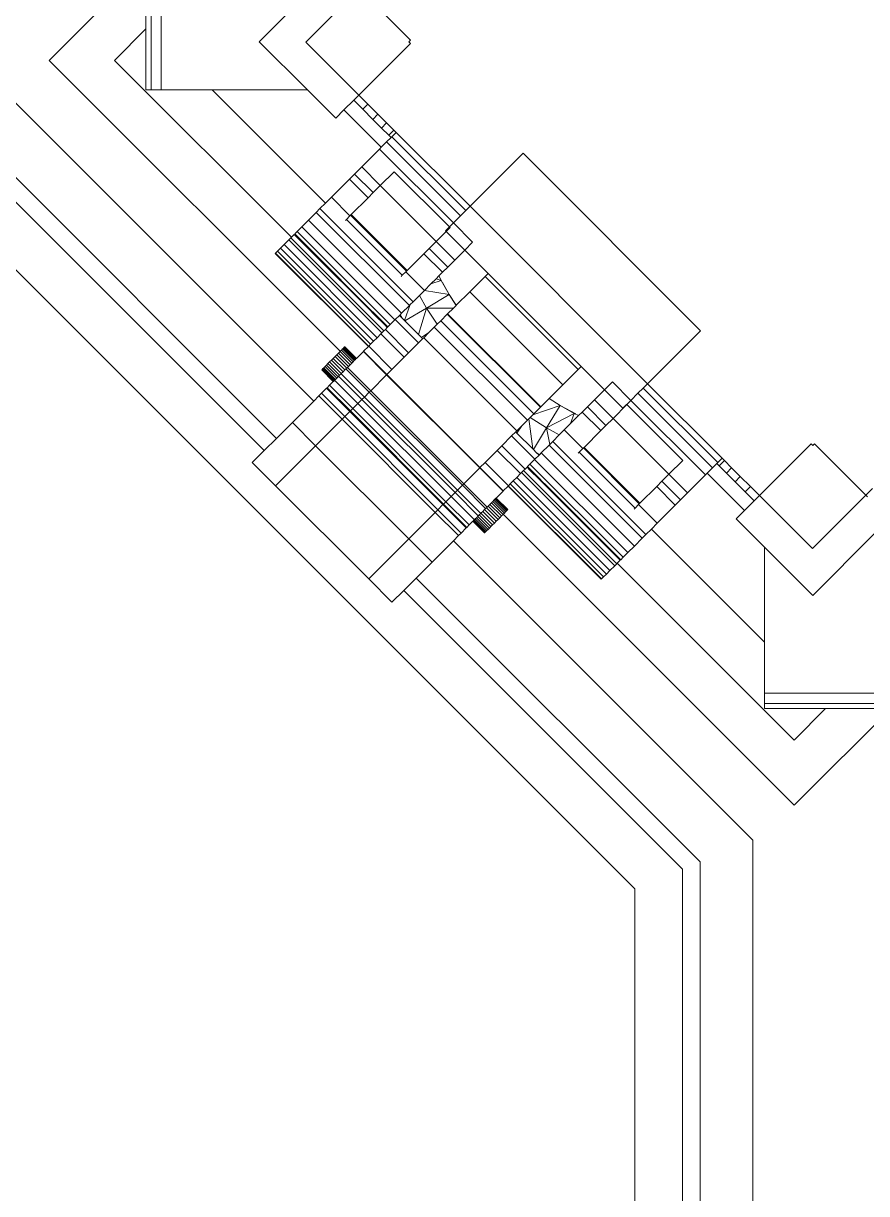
# Model space of a CAD drawing. Header units: millimetres. Extents: x -280308 to 6402717, y -14 to 2073074.
# Drawn here: x 3080 to 4361, y 643719 to 645497 of the extents above; entities that cross this region are included whole.
import ezdxf

# ---------------------------------------------------------------- set-up
doc = ezdxf.new("R2010")
doc.units = ezdxf.units.MM
doc.layers.get('0').update_dxf_attribs({"lineweight": 0})
doc.layers.add('A-FILL-1', color=7, linetype='Continuous', lineweight=0, true_color=0x454545)
doc.layers.add('SectionCutEdges', color=7, linetype='Continuous', lineweight=35, true_color=0xa5aeb1)

# ---------------------------------------------------------------- blocks, each defined once
blk = doc.blocks.new('A$C18a5d4e7')
at = {"color": 0, "linetype": 'ByBlock', "lineweight": -2}
for p, q in [((-1.3741, 6.9317), (-2.7883, 5.5175)), ((-1.6569, 4.3861), (-0.2427, 5.8003)), ((-2.6416, 5.5652), (-2.6416, 5.6391)), ((-2.6338, 5.4725), (-2.6338, 5.6391)), ((-2.6183, 5.4725), (-2.6183, 5.6391)), ((-2.6893, 5.5175), (-2.6416, 5.5652)), ((-2.6416, 5.4725), (-2.6416, 5.5652)), ((-2.7883, 5.5175), (-2.3463, 5.0756)), ((-2.4206, 5.2488), (-2.6893, 5.5175)), ((-2.8669, 5.48), (-2.3867, 4.9998)), ((-2.6416, 5.4725), (-2.6338, 5.4725)), ((-2.6338, 5.4725), (-2.6183, 5.4725)), ((-2.6183, 5.4725), (-2.5408, 5.4725)), ((-2.5408, 5.4725), (-2.3689, 5.3005)), ((-2.5408, 5.4725), (-2.3963, 5.4725)), ((-2.5408, 5.4725), (-2.3689, 5.3005)), ((-2.3407, 5.4421), (-2.284, 5.3854)), ((-2.326, 5.4568), (-2.3123, 5.4431)), ((-2.3123, 5.4431), (-2.3045, 5.451)), ((-2.3123, 5.4431), (-2.297, 5.4278)), ((-2.297, 5.4278), (-2.2891, 5.4356)), ((-2.297, 5.4278), (-2.2838, 5.4146)), ((-2.2838, 5.4146), (-2.2759, 5.4225)), ((-2.2838, 5.4146), (-2.2728, 5.4036)), ((-2.2728, 5.4036), (-2.265, 5.4115)), ((-2.2728, 5.4036), (-2.2693, 5.4001)), ((-2.2614, 5.408), (-2.268, 5.4014)), ((-2.9, 5.4), (-2.4433, 4.9433)), ((-2.2759, 5.3935), (-2.284, 5.3854)), ((-2.2693, 5.4001), (-2.2759, 5.3935)), ((-2.2759, 5.3935), (-2.1637, 5.2813)), ((-2.268, 5.4014), (-2.2693, 5.4001)), ((-2.268, 5.4014), (-2.1558, 5.2892)), ((-2.911, 5.3735), (-2.462, 4.9246)), ((-2.284, 5.3854), (-2.2867, 5.3827)), ((-2.3138, 5.3555), (-2.3246, 5.3447)), ((-2.3325, 5.3369), (-2.3599, 5.3095)), ((-2.3246, 5.3447), (-2.3325, 5.3369)), ((-2.3325, 5.3369), (-2.3042, 5.3086)), ((-2.3246, 5.3447), (-2.2964, 5.3165)), ((-2.9411, 5.3009), (-1.8991, 4.2589)), ((-2.3689, 5.3005), (-2.3772, 5.2922)), ((-2.3599, 5.3095), (-2.3689, 5.3005)), ((-2.3599, 5.3095), (-2.3316, 5.2813)), ((-2.3828, 5.2866), (-2.3947, 5.2747)), ((-2.3828, 5.2866), (-2.3772, 5.2922)), ((-2.3828, 5.2866), (-2.2413, 5.1452)), ((-2.3772, 5.2922), (-2.2357, 5.1508)), ((-2.3316, 5.2813), (-2.337, 5.2758)), ((-2.3306, 5.2822), (-2.3316, 5.2813)), ((-2.3297, 5.2831), (-2.3306, 5.2822)), ((-2.3306, 5.2822), (-2.2457, 5.1974)), ((-2.4047, 5.2647), (-2.4118, 5.2576)), ((-2.3947, 5.2747), (-2.4047, 5.2647)), ((-2.4047, 5.2647), (-2.2633, 5.1233)), ((-2.3947, 5.2747), (-2.2533, 5.1333)), ((-2.337, 5.2758), (-2.3386, 5.2743)), ((-2.337, 5.2758), (-2.2522, 5.191)), ((-2.4245, 5.2449), (-2.4318, 5.2376)), ((-2.4215, 5.2479), (-2.4245, 5.2449)), ((-2.4245, 5.2449), (-2.2831, 5.1035)), ((-2.4118, 5.2576), (-2.4155, 5.2539)), ((-2.4155, 5.2539), (-2.3872, 5.2256)), ((-2.4118, 5.2576), (-2.2704, 5.1162)), ((-2.4416, 5.2278), (-2.4447, 5.2247)), ((-2.4372, 5.2322), (-2.4416, 5.2278)), ((-2.4416, 5.2278), (-2.3002, 5.0863)), ((-2.4318, 5.2376), (-2.4372, 5.2322)), ((-2.4372, 5.2322), (-2.2958, 5.0908)), ((-2.4318, 5.2376), (-2.2904, 5.0962)), ((-2.2115, 5.2316), (-2.1832, 5.2033)), ((-2.4447, 5.2247), (-2.4451, 5.2243)), ((-2.4451, 5.2243), (-2.3036, 5.0829)), ((-2.4447, 5.2247), (-2.3033, 5.0832)), ((-2.3872, 5.2256), (-2.388, 5.2248)), ((-2.3872, 5.2256), (-2.3024, 5.1407)), ((-2.2194, 5.2237), (-2.1911, 5.1955)), ((-2.1832, 5.2033), (-2.1724, 5.2141)), ((-2.2537, 5.1894), (-2.2522, 5.191)), ((-2.2522, 5.191), (-2.2467, 5.1964)), ((-2.2467, 5.1964), (-2.2457, 5.1974)), ((-2.2467, 5.1964), (-2.2184, 5.1681)), ((-2.2457, 5.1974), (-2.2449, 5.1983)), ((-2.1965, 5.19), (-2.1911, 5.1955)), ((-2.1911, 5.1955), (-2.1832, 5.2033)), ((-2.122, 5.1939), (-2.1265, 5.1894)), ((-2.2184, 5.1681), (-2.2087, 5.1778)), ((-2.2087, 5.1778), (-2.2009, 5.1857)), ((-2.1931, 5.1831), (-2.2087, 5.1778)), ((-2.2009, 5.1857), (-2.1965, 5.19)), ((-2.1931, 5.1831), (-2.2009, 5.1857)), ((-2.1965, 5.19), (-2.1942, 5.1854)), ((-2.1942, 5.1854), (-2.1931, 5.1831)), ((-2.1931, 5.1831), (-2.181, 5.1619)), ((-2.1912, 5.1801), (-2.181, 5.1619)), ((-2.1497, 5.1661), (-2.1265, 5.1894)), ((-2.1265, 5.1894), (-1.9851, 5.0479)), ((-2.2357, 5.1508), (-2.2261, 5.1605)), ((-2.2261, 5.1605), (-2.2185, 5.168)), ((-2.2153, 5.1413), (-2.2261, 5.1605)), ((-2.2185, 5.168), (-2.2184, 5.1681)), ((-2.181, 5.1619), (-2.2185, 5.168)), ((-2.181, 5.1619), (-2.2153, 5.1413)), ((-2.181, 5.1619), (-2.1703, 5.1455)), ((-2.181, 5.1619), (-2.1705, 5.1453)), ((-2.1497, 5.1661), (-2.1703, 5.1455)), ((-2.1497, 5.1661), (-2.0083, 5.0247)), ((-2.3031, 5.14), (-2.3024, 5.1407)), ((-2.3024, 5.1407), (-2.2929, 5.1312)), ((-2.2533, 5.1333), (-2.2413, 5.1452)), ((-2.2402, 5.1464), (-2.249, 5.1223)), ((-2.2153, 5.1413), (-2.2483, 5.1216)), ((-2.2402, 5.1464), (-2.2413, 5.1452)), ((-2.2402, 5.1464), (-2.2357, 5.1508)), ((-2.2153, 5.1413), (-2.2276, 5.1009)), ((-2.1994, 5.1165), (-2.2153, 5.1413)), ((-2.1745, 5.1413), (-2.2153, 5.1413)), ((-2.1745, 5.1413), (-2.1833, 5.1325)), ((-2.1705, 5.1453), (-2.1745, 5.1413)), ((-2.1703, 5.1455), (-2.1705, 5.1453)), ((-2.2929, 5.1312), (-2.2937, 5.1305)), ((-2.2929, 5.1312), (-2.2784, 5.1168)), ((-2.2704, 5.1162), (-2.2633, 5.1233)), ((-2.2633, 5.1233), (-2.2629, 5.1237)), ((-2.2629, 5.1237), (-2.2566, 5.1299)), ((-2.2629, 5.1237), (-2.2275, 5.0883)), ((-2.2566, 5.1299), (-2.2554, 5.1311)), ((-2.2566, 5.1299), (-2.2524, 5.1257)), ((-2.2533, 5.1333), (-2.2554, 5.1311)), ((-2.2554, 5.1311), (-2.2524, 5.1257)), ((-2.2524, 5.1257), (-2.249, 5.1223)), ((-2.249, 5.1223), (-2.2483, 5.1216)), ((-2.2483, 5.1216), (-2.2276, 5.1009)), ((-2.1938, 5.122), (-2.1994, 5.1165)), ((-2.1839, 5.132), (-2.1938, 5.122)), ((-2.1938, 5.122), (-2.0524, 4.9806)), ((-2.1833, 5.1325), (-2.1839, 5.132)), ((-2.1839, 5.132), (-2.0425, 4.9905)), ((-2.1833, 5.1325), (-2.0419, 4.9911)), ((-2.2904, 5.0962), (-2.2847, 5.1019)), ((-2.2847, 5.1019), (-2.2831, 5.1035)), ((-2.2847, 5.1019), (-2.2493, 5.0665)), ((-2.2831, 5.1035), (-2.2801, 5.1065)), ((-2.2784, 5.1168), (-2.2788, 5.1157)), ((-2.2784, 5.1168), (-2.2741, 5.1125)), ((-2.2779, 5.1087), (-2.2425, 5.0733)), ((-2.2741, 5.1125), (-2.2749, 5.1117)), ((-2.2741, 5.1125), (-2.2704, 5.1162)), ((-2.2119, 5.104), (-2.223, 5.0963)), ((-2.2119, 5.104), (-2.2196, 5.0962)), ((-2.2037, 5.1122), (-2.2119, 5.104)), ((-2.1994, 5.1165), (-2.2037, 5.1122)), ((-2.2037, 5.1122), (-2.0622, 4.9708)), ((-2.3032, 5.0834), (-2.3002, 5.0863)), ((-2.3002, 5.0863), (-2.2958, 5.0908)), ((-2.2904, 5.0962), (-2.2958, 5.0908)), ((-2.2275, 5.0883), (-2.2425, 5.0733)), ((-2.2276, 5.1009), (-2.223, 5.0963)), ((-2.2213, 5.0946), (-2.2275, 5.0883)), ((-2.223, 5.0963), (-2.2213, 5.0946)), ((-2.2196, 5.0962), (-2.2213, 5.0946)), ((-2.2196, 5.0962), (-2.0782, 4.9548)), ((-2.3543, 5.0676), (-2.3571, 5.0648)), ((-2.3516, 5.0703), (-2.3543, 5.0676)), ((-2.3543, 5.0676), (-2.3366, 5.0499)), ((-2.3491, 5.0728), (-2.3516, 5.0703)), ((-2.3516, 5.0703), (-2.3339, 5.0526)), ((-2.3467, 5.0752), (-2.3491, 5.0728)), ((-2.3491, 5.0728), (-2.3314, 5.0552)), ((-2.3463, 5.0756), (-2.3467, 5.0752)), ((-2.3467, 5.0752), (-2.329, 5.0575)), ((-2.3446, 5.0773), (-2.3463, 5.0756)), ((-2.3428, 5.0791), (-2.3446, 5.0773)), ((-2.3446, 5.0773), (-2.3269, 5.0596)), ((-2.3414, 5.0805), (-2.3428, 5.0791)), ((-2.3428, 5.0791), (-2.3251, 5.0614)), ((-2.3403, 5.0816), (-2.3414, 5.0805)), ((-2.3414, 5.0805), (-2.3237, 5.0628)), ((-2.3397, 5.0822), (-2.3403, 5.0816)), ((-2.3403, 5.0816), (-2.3226, 5.0639)), ((-2.3395, 5.0824), (-2.3397, 5.0822)), ((-2.3397, 5.0822), (-2.322, 5.0645)), ((-2.3218, 5.0648), (-2.3395, 5.0824)), ((-2.3113, 5.0752), (-2.3218, 5.0648)), ((-2.3113, 5.0752), (-2.311, 5.0756)), ((-2.3113, 5.0752), (-2.2759, 5.0399)), ((-2.3036, 5.0829), (-2.311, 5.0756)), ((-2.311, 5.0756), (-2.2756, 5.0402)), ((-2.3036, 5.0829), (-2.3033, 5.0832)), ((-2.3033, 5.0832), (-2.3032, 5.0834)), ((-2.3032, 5.0834), (-2.2678, 5.048)), ((-2.2493, 5.0665), (-2.2678, 5.048)), ((-2.2425, 5.0733), (-2.2493, 5.0665)), ((-2.3738, 5.0481), (-2.3744, 5.0475)), ((-2.3727, 5.0492), (-2.3738, 5.0481)), ((-2.3738, 5.0481), (-2.3561, 5.0304)), ((-2.3713, 5.0506), (-2.3727, 5.0492)), ((-2.3727, 5.0492), (-2.3551, 5.0315)), ((-2.3695, 5.0524), (-2.3713, 5.0506)), ((-2.3713, 5.0506), (-2.3536, 5.0329)), ((-2.3674, 5.0545), (-2.3695, 5.0524)), ((-2.3695, 5.0524), (-2.3518, 5.0347)), ((-2.365, 5.0569), (-2.3674, 5.0545)), ((-2.3674, 5.0545), (-2.3497, 5.0368)), ((-2.3625, 5.0594), (-2.365, 5.0569)), ((-2.365, 5.0569), (-2.3474, 5.0392)), ((-2.3598, 5.0621), (-2.3625, 5.0594)), ((-2.3625, 5.0594), (-2.3448, 5.0417)), ((-2.3571, 5.0648), (-2.3598, 5.0621)), ((-2.3598, 5.0621), (-2.3421, 5.0444)), ((-2.3571, 5.0648), (-2.3394, 5.0472)), ((-2.3377, 5.0489), (-2.3394, 5.0472)), ((-2.3366, 5.0499), (-2.3377, 5.0489)), ((-2.3377, 5.0489), (-2.3023, 5.0135)), ((-2.3355, 5.0511), (-2.3366, 5.0499)), ((-2.3339, 5.0526), (-2.3355, 5.0511)), ((-2.3355, 5.0511), (-2.3001, 5.0157)), ((-2.3314, 5.0552), (-2.3339, 5.0526)), ((-2.329, 5.0575), (-2.3314, 5.0552)), ((-2.3269, 5.0596), (-2.329, 5.0575)), ((-2.3251, 5.0614), (-2.3269, 5.0596)), ((-2.3237, 5.0628), (-2.3251, 5.0614)), ((-2.3226, 5.0639), (-2.3237, 5.0628)), ((-2.322, 5.0645), (-2.3226, 5.0639)), ((-2.3218, 5.0648), (-2.322, 5.0645)), ((-1.9851, 5.0479), (-1.9805, 5.0524)), ((-2.3744, 5.0475), (-2.3746, 5.0473)), ((-2.357, 5.0296), (-2.3746, 5.0473)), ((-2.3744, 5.0475), (-2.3568, 5.0298)), ((-2.3561, 5.0304), (-2.3568, 5.0298)), ((-2.3551, 5.0315), (-2.3561, 5.0304)), ((-2.3549, 5.0317), (-2.3551, 5.0315)), ((-2.3536, 5.0329), (-2.3549, 5.0317)), ((-2.3549, 5.0317), (-2.3195, 4.9963)), ((-2.3518, 5.0347), (-2.3536, 5.0329)), ((-2.3497, 5.0368), (-2.3518, 5.0347)), ((-2.3488, 5.0377), (-2.3497, 5.0368)), ((-2.3474, 5.0392), (-2.3488, 5.0377)), ((-2.3488, 5.0377), (-2.3135, 5.0023)), ((-2.3451, 5.0414), (-2.3474, 5.0392)), ((-2.3448, 5.0417), (-2.3451, 5.0414)), ((-2.3451, 5.0414), (-2.3098, 5.0061)), ((-2.3421, 5.0444), (-2.3448, 5.0417)), ((-2.3394, 5.0472), (-2.3421, 5.0444)), ((-2.2759, 5.0399), (-2.3001, 5.0157)), ((-2.2756, 5.0402), (-2.2759, 5.0399)), ((-2.2759, 5.0399), (-2.1345, 4.8985)), ((-2.2678, 5.048), (-2.2756, 5.0402)), ((-2.2756, 5.0402), (-2.1342, 4.8988)), ((-2.0083, 5.0247), (-1.9851, 5.0479)), ((-2.3672, 5.0194), (-2.3749, 5.0117)), ((-2.3663, 5.0202), (-2.3672, 5.0194)), ((-2.3672, 5.0194), (-2.3318, 4.984)), ((-2.3626, 5.0239), (-2.3663, 5.0202)), ((-2.3663, 5.0202), (-2.331, 4.9849)), ((-2.357, 5.0296), (-2.3626, 5.0239)), ((-2.3626, 5.0239), (-2.3273, 4.9886)), ((-2.3568, 5.0298), (-2.357, 5.0296)), ((-2.3023, 5.0135), (-2.3098, 5.0061)), ((-2.3001, 5.0157), (-2.3023, 5.0135)), ((-2.1609, 4.8721), (-2.3023, 5.0135)), ((-2.3001, 5.0157), (-2.1587, 4.8743)), ((-2.0289, 5.004), (-2.0083, 5.0247)), ((-1.8863, 5.0197), (-1.7731, 4.9064)), ((-2.4191, 4.9674), (-2.3867, 4.9998)), ((-2.3867, 4.9998), (-2.3788, 5.0077)), ((-2.3749, 5.0117), (-2.3788, 5.0077)), ((-2.3788, 5.0077), (-2.3435, 4.9724)), ((-2.3749, 5.0117), (-2.3395, 4.9763)), ((-2.3195, 4.9963), (-2.3273, 4.9886)), ((-2.3135, 5.0023), (-2.3195, 4.9963)), ((-2.3195, 4.9963), (-2.1781, 4.8549)), ((-2.3098, 5.0061), (-2.3135, 5.0023)), ((-2.3135, 5.0023), (-2.1721, 4.8609)), ((-2.3098, 5.0061), (-2.1683, 4.8647)), ((-2.0419, 4.9911), (-2.0291, 5.0039)), ((-2.0291, 5.0039), (-2.0289, 5.004)), ((-2.0178, 4.9967), (-2.0291, 5.0039)), ((-2.0178, 4.9967), (-2.0126, 4.9934)), ((-1.9603, 5.002), (-1.9711, 4.9912)), ((-1.8942, 5.0118), (-1.7809, 4.8985)), ((-2.3318, 4.984), (-2.3395, 4.9763)), ((-2.331, 4.9849), (-2.3318, 4.984)), ((-2.3318, 4.984), (-2.1904, 4.8426)), ((-2.3273, 4.9886), (-2.331, 4.9849)), ((-2.331, 4.9849), (-2.1896, 4.8434)), ((-2.3273, 4.9886), (-2.1858, 4.8471)), ((-2.058, 4.975), (-2.0538, 4.9792)), ((-2.0538, 4.9792), (-2.0126, 4.9934)), ((-2.0538, 4.9792), (-2.0524, 4.9806)), ((-2.0524, 4.9806), (-2.0425, 4.9905)), ((-2.0425, 4.9905), (-2.0419, 4.9911)), ((-2.0126, 4.9934), (-2.0331, 4.9591)), ((-1.9913, 4.9813), (-2.0331, 4.9591)), ((-2.0126, 4.9934), (-1.9886, 4.9804)), ((-2.0126, 4.9934), (-1.9913, 4.9813)), ((-1.9913, 4.9813), (-1.9966, 4.9657)), ((-1.9844, 4.9779), (-1.9966, 4.9657)), ((-1.9913, 4.9813), (-1.9844, 4.9779)), ((-1.979, 4.9833), (-1.9844, 4.9779)), ((-1.9844, 4.9779), (-1.9844, 4.9779)), ((-1.9711, 4.9912), (-1.979, 4.9833)), ((-1.979, 4.9833), (-1.9507, 4.955)), ((-1.9711, 4.9912), (-1.9428, 4.9629)), ((-2.4433, 4.9433), (-2.4191, 4.9674)), ((-2.4191, 4.9674), (-2.3838, 4.9321)), ((-2.3435, 4.9724), (-2.3838, 4.9321)), ((-2.3395, 4.9763), (-2.3435, 4.9724)), ((-2.3435, 4.9724), (-2.2021, 4.8309)), ((-2.3395, 4.9763), (-2.1981, 4.8349)), ((-2.0782, 4.9548), (-2.0705, 4.9625)), ((-2.0705, 4.9625), (-2.0781, 4.9514)), ((-2.0705, 4.9625), (-2.0622, 4.9708)), ((-2.0622, 4.9708), (-2.0602, 4.9728)), ((-2.0602, 4.9728), (-2.058, 4.975)), ((-2.0602, 4.9728), (-2.054, 4.9273)), ((-2.058, 4.975), (-2.0331, 4.9591)), ((-1.9966, 4.9657), (-2.0063, 4.956)), ((-2.462, 4.9246), (-2.4433, 4.9433)), ((-2.1011, 4.9319), (-2.0861, 4.9469)), ((-2.0861, 4.9469), (-2.0799, 4.9531)), ((-2.0861, 4.9469), (-2.0507, 4.9116)), ((-2.0799, 4.9531), (-2.0782, 4.9548)), ((-2.0799, 4.9531), (-2.0781, 4.9514)), ((-2.0781, 4.9514), (-2.054, 4.9273)), ((-2.0331, 4.9591), (-2.0529, 4.9262)), ((-2.0139, 4.9484), (-2.0331, 4.9591)), ((-2.0331, 4.9591), (-2.0281, 4.9342)), ((-2.0139, 4.9484), (-2.0236, 4.9387)), ((-2.0063, 4.956), (-2.0139, 4.9484)), ((-2.0063, 4.956), (-1.978, 4.9277)), ((-2.462, 4.9246), (-2.48, 4.9065)), ((-2.3838, 4.9321), (-2.4447, 4.8712)), ((-2.3838, 4.9321), (-2.2423, 4.7907)), ((-2.1264, 4.9066), (-2.1079, 4.9251)), ((-2.1079, 4.9251), (-2.1011, 4.9319)), ((-2.1079, 4.9251), (-2.0725, 4.8898)), ((-2.1011, 4.9319), (-2.0657, 4.8966)), ((-2.054, 4.9273), (-2.0529, 4.9262)), ((-2.0529, 4.9262), (-2.0487, 4.922)), ((-2.0292, 4.9331), (-2.0412, 4.9211)), ((-2.0281, 4.9342), (-2.0292, 4.9331)), ((-2.0292, 4.9331), (-1.8878, 4.7917)), ((-2.0236, 4.9387), (-2.0281, 4.9342)), ((-2.0236, 4.9387), (-1.8822, 4.7973)), ((-1.978, 4.9277), (-1.9835, 4.9223)), ((-1.977, 4.9287), (-1.978, 4.9277)), ((-1.9762, 4.9296), (-1.977, 4.9287)), ((-1.977, 4.9287), (-1.8922, 4.8438)), ((-2.48, 4.9065), (-2.4447, 4.8712)), ((-2.1342, 4.8988), (-2.1264, 4.9066)), ((-2.1264, 4.9066), (-2.091, 4.8713)), ((-2.0512, 4.9111), (-2.0583, 4.904)), ((-2.0507, 4.9116), (-2.0512, 4.9111)), ((-2.0512, 4.9111), (-1.9097, 4.7697)), ((-2.0445, 4.9178), (-2.0507, 4.9116)), ((-2.0487, 4.922), (-2.0433, 4.919)), ((-2.0487, 4.922), (-2.0445, 4.9178)), ((-2.0433, 4.919), (-2.0445, 4.9178)), ((-2.0412, 4.9211), (-2.0433, 4.919)), ((-2.0412, 4.9211), (-1.8997, 4.7797)), ((-1.9835, 4.9223), (-1.985, 4.9207)), ((-1.9835, 4.9223), (-1.8986, 4.8374)), ((-1.7743, 4.9051), (-1.7731, 4.9064)), ((-1.7731, 4.9064), (-1.7665, 4.913)), ((-1.7629, 4.9095), (-1.7708, 4.9016)), ((-2.1587, 4.8743), (-2.1345, 4.8985)), ((-2.1345, 4.8985), (-2.1342, 4.8988)), ((-2.1345, 4.8985), (-2.0992, 4.8631)), ((-2.1342, 4.8988), (-2.0989, 4.8634)), ((-2.0725, 4.8898), (-2.0782, 4.884)), ((-2.071, 4.8913), (-2.0725, 4.8898)), ((-2.068, 4.8943), (-2.071, 4.8913)), ((-2.071, 4.8913), (-1.9295, 4.7499)), ((-2.0627, 4.8996), (-2.062, 4.9003)), ((-2.0583, 4.904), (-2.062, 4.9003)), ((-2.062, 4.9003), (-2.0576, 4.896)), ((-2.0576, 4.896), (-2.0588, 4.8956)), ((-2.0583, 4.904), (-1.9168, 4.7626)), ((-2.0576, 4.896), (-2.0432, 4.8816)), ((-1.7917, 4.8877), (-1.789, 4.8904)), ((-1.789, 4.8904), (-1.7809, 4.8985)), ((-1.789, 4.8904), (-1.7323, 4.8337)), ((-1.7809, 4.8985), (-1.7743, 4.9051)), ((-1.7743, 4.9051), (-1.7708, 4.9016)), ((-1.7708, 4.9016), (-1.7598, 4.8906)), ((-1.752, 4.8985), (-1.7598, 4.8906)), ((-1.7598, 4.8906), (-1.7467, 4.8774)), ((-2.4447, 4.8712), (-2.3032, 4.7297)), ((-2.1683, 4.8647), (-2.1609, 4.8721)), ((-2.1609, 4.8721), (-2.1587, 4.8743)), ((-2.1609, 4.8721), (-2.1256, 4.8367)), ((-2.1587, 4.8743), (-2.1233, 4.8389)), ((-2.0989, 4.8634), (-2.0915, 4.8708)), ((-2.0912, 4.8711), (-2.0915, 4.8708)), ((-2.0915, 4.8708), (-1.9501, 4.7293)), ((-2.091, 4.8713), (-2.0912, 4.8711)), ((-2.0912, 4.8711), (-1.9497, 4.7297)), ((-2.0881, 4.8742), (-2.091, 4.8713)), ((-2.0836, 4.8786), (-2.0881, 4.8742)), ((-2.0881, 4.8742), (-1.9466, 4.7328)), ((-2.0782, 4.884), (-2.0836, 4.8786)), ((-2.0836, 4.8786), (-1.9422, 4.7372)), ((-2.0782, 4.884), (-1.9368, 4.7426)), ((-2.0432, 4.8816), (-2.0439, 4.8807)), ((-2.0432, 4.8816), (-2.0396, 4.878)), ((-2.0408, 4.8776), (-2.0396, 4.878)), ((-2.0396, 4.878), (-2.0337, 4.872)), ((-2.0337, 4.872), (-2.0344, 4.8713)), ((-2.0337, 4.872), (-1.9488, 4.7872)), ((-1.858, 4.8781), (-1.8297, 4.8498)), ((-1.7388, 4.8853), (-1.7467, 4.8774)), ((-1.7467, 4.8774), (-1.7313, 4.8621)), ((-2.1858, 4.8471), (-2.1781, 4.8549)), ((-2.1781, 4.8549), (-2.1721, 4.8609)), ((-2.1781, 4.8549), (-2.1427, 4.8196)), ((-2.1721, 4.8609), (-2.1683, 4.8647)), ((-2.1721, 4.8609), (-2.1367, 4.8256)), ((-2.1683, 4.8647), (-2.133, 4.8293)), ((-2.1099, 4.8524), (-2.1097, 4.8526)), ((-2.1097, 4.8526), (-2.0992, 4.8631)), ((-2.092, 4.835), (-2.1097, 4.8526)), ((-2.0989, 4.8634), (-2.0992, 4.8631)), ((-1.8658, 4.8702), (-1.8375, 4.8419)), ((-1.8297, 4.8498), (-1.8189, 4.8606)), ((-1.7234, 4.87), (-1.7313, 4.8621)), ((-1.7313, 4.8621), (-1.7176, 4.8484)), ((-2.2021, 4.8309), (-2.1981, 4.8349)), ((-2.1981, 4.8349), (-2.1904, 4.8426)), ((-2.1981, 4.8349), (-2.1628, 4.7995)), ((-2.1904, 4.8426), (-2.1896, 4.8434)), ((-2.1904, 4.8426), (-2.155, 4.8072)), ((-2.1896, 4.8434), (-2.1858, 4.8471)), ((-2.1896, 4.8434), (-2.1542, 4.8081)), ((-2.1858, 4.8471), (-2.1505, 4.8118)), ((-2.13, 4.8323), (-2.1272, 4.835)), ((-2.1272, 4.835), (-2.1256, 4.8367)), ((-2.1272, 4.835), (-2.1096, 4.8174)), ((-2.1256, 4.8367), (-2.1245, 4.8378)), ((-2.1245, 4.8378), (-2.1233, 4.8389)), ((-2.1245, 4.8378), (-2.1068, 4.8201)), ((-2.1233, 4.8389), (-2.1218, 4.8405)), ((-2.1218, 4.8405), (-2.1193, 4.843)), ((-2.1218, 4.8405), (-2.1041, 4.8228)), ((-2.1193, 4.843), (-2.1169, 4.8454)), ((-2.1193, 4.843), (-2.1016, 4.8254)), ((-2.1169, 4.8454), (-2.1148, 4.8475)), ((-2.1169, 4.8454), (-2.0992, 4.8277)), ((-2.1148, 4.8475), (-2.113, 4.8493)), ((-2.1148, 4.8475), (-2.0971, 4.8298)), ((-2.113, 4.8493), (-2.1116, 4.8507)), ((-2.113, 4.8493), (-2.0953, 4.8316)), ((-2.1116, 4.8507), (-2.1105, 4.8518)), ((-2.1116, 4.8507), (-2.0939, 4.833)), ((-2.1105, 4.8518), (-2.1099, 4.8524)), ((-2.1105, 4.8518), (-2.0928, 4.8341)), ((-2.1099, 4.8524), (-2.0922, 4.8347)), ((-2.0922, 4.8347), (-2.092, 4.835)), ((-1.9002, 4.8358), (-1.8986, 4.8374)), ((-1.8986, 4.8374), (-1.8932, 4.8428)), ((-1.8932, 4.8428), (-1.8922, 4.8438)), ((-1.8932, 4.8428), (-1.8649, 4.8146)), ((-1.8922, 4.8438), (-1.8913, 4.8447)), ((-1.8649, 4.8146), (-1.8375, 4.8419)), ((-1.8375, 4.8419), (-1.8297, 4.8498)), ((-2.2423, 4.7907), (-2.2021, 4.8309)), ((-2.2021, 4.8309), (-2.1667, 4.7956)), ((-2.1448, 4.8174), (-2.1505, 4.8118)), ((-2.1448, 4.8174), (-2.1446, 4.8177)), ((-2.1272, 4.7998), (-2.1448, 4.8174)), ((-2.1446, 4.8177), (-2.144, 4.8183)), ((-2.1446, 4.8177), (-2.1269, 4.8)), ((-2.144, 4.8183), (-2.1429, 4.8194)), ((-2.144, 4.8183), (-2.1263, 4.8006)), ((-2.1429, 4.8194), (-2.1427, 4.8196)), ((-2.1429, 4.8194), (-2.1252, 4.8017)), ((-2.1427, 4.8196), (-2.1415, 4.8208)), ((-2.1415, 4.8208), (-2.1397, 4.8226)), ((-2.1415, 4.8208), (-2.1238, 4.8031)), ((-2.1397, 4.8226), (-2.1376, 4.8247)), ((-2.1397, 4.8226), (-2.122, 4.8049)), ((-2.1376, 4.8247), (-2.1367, 4.8256)), ((-2.1376, 4.8247), (-2.1199, 4.807)), ((-2.1367, 4.8256), (-2.1352, 4.8271)), ((-2.1352, 4.8271), (-2.133, 4.8293)), ((-2.1352, 4.8271), (-2.1176, 4.8094)), ((-2.133, 4.8293), (-2.1327, 4.8296)), ((-2.1327, 4.8296), (-2.13, 4.8323)), ((-2.1327, 4.8296), (-2.115, 4.8119)), ((-2.13, 4.8323), (-2.1123, 4.8146)), ((-2.1123, 4.8146), (-2.1096, 4.8174)), ((-2.1096, 4.8174), (-2.1068, 4.8201)), ((-2.1068, 4.8201), (-2.1041, 4.8228)), ((-2.1041, 4.8228), (-2.1016, 4.8254)), ((-2.1016, 4.8254), (-2.0992, 4.8277)), ((-2.0992, 4.8277), (-2.0989, 4.8281)), ((-2.0989, 4.8281), (-2.0971, 4.8298)), ((-2.0989, 4.8281), (-1.6569, 4.3861)), ((-2.0971, 4.8298), (-2.0953, 4.8316)), ((-2.0953, 4.8316), (-2.0939, 4.833)), ((-2.0939, 4.833), (-2.0928, 4.8341)), ((-2.0928, 4.8341), (-2.0922, 4.8347)), ((-2.1667, 4.7956), (-2.1628, 4.7995)), ((-2.1628, 4.7995), (-2.155, 4.8072)), ((-2.155, 4.8072), (-2.1542, 4.8081)), ((-2.1542, 4.8081), (-2.1505, 4.8118)), ((-2.1272, 4.7998), (-2.1269, 4.8)), ((-2.1269, 4.8), (-2.1263, 4.8006)), ((-2.1263, 4.8006), (-2.1252, 4.8017)), ((-2.1252, 4.8017), (-2.1238, 4.8031)), ((-2.1238, 4.8031), (-2.122, 4.8049)), ((-2.122, 4.8049), (-2.1199, 4.807)), ((-2.1199, 4.807), (-2.1176, 4.8094)), ((-2.1176, 4.8094), (-2.115, 4.8119)), ((-2.115, 4.8119), (-2.1123, 4.8146)), ((-1.8822, 4.7973), (-1.8739, 4.8055)), ((-1.8739, 4.8055), (-1.8649, 4.8146)), ((-1.8739, 4.8055), (-1.702, 4.6336)), ((-1.8739, 4.8055), (-1.702, 4.6336)), ((-2.3032, 4.7297), (-2.2423, 4.7907)), ((-2.2423, 4.7907), (-2.207, 4.7553)), ((-2.207, 4.7553), (-2.1746, 4.7877)), ((-2.1746, 4.7877), (-2.1667, 4.7956)), ((-2.1746, 4.7877), (-1.72, 4.3331)), ((-1.9496, 4.7864), (-1.9488, 4.7872)), ((-1.9488, 4.7872), (-1.9205, 4.7589)), ((-1.8997, 4.7797), (-1.8878, 4.7917)), ((-1.8878, 4.7917), (-1.8822, 4.7973)), ((-1.9168, 4.7626), (-1.9097, 4.7697)), ((-1.9097, 4.7697), (-1.8997, 4.7797)), ((-1.702, 4.7781), (-1.702, 4.6336)), ((-2.2311, 4.7311), (-2.207, 4.7553)), ((-1.9368, 4.7426), (-1.9295, 4.7499)), ((-1.9295, 4.7499), (-1.9265, 4.7529)), ((-1.6569, 4.4851), (-1.9256, 4.7538)), ((-1.9205, 4.7589), (-1.9168, 4.7626)), ((-2.3032, 4.7297), (-2.2679, 4.6944)), ((-2.2499, 4.7124), (-2.2311, 4.7311)), ((-2.2311, 4.7311), (-1.8, 4.3)), ((-1.9501, 4.7293), (-1.9497, 4.7297)), ((-1.9497, 4.7297), (-1.9466, 4.7328)), ((-1.9466, 4.7328), (-1.9422, 4.7372)), ((-1.9368, 4.7426), (-1.9422, 4.7372)), ((-2.2499, 4.7124), (-2.2679, 4.6944)), ((-2.2499, 4.7124), (-1.8265, 4.289)), ((-1.702, 4.6336), (-1.702, 4.5561)), ((-1.702, 4.5561), (-1.702, 4.5406)), ((-1.5353, 4.5561), (-1.702, 4.5561)), ((-1.702, 4.5406), (-1.702, 4.5328)), ((-1.5353, 4.5406), (-1.702, 4.5406)), ((-1.6092, 4.5328), (-1.702, 4.5328)), ((-1.6092, 4.5328), (-1.6569, 4.4851)), ((-1.5353, 4.5328), (-1.6092, 4.5328)), ((-1.72, 4.3331), (-1.72, 1.5023)), ((-1.8265, 4.289), (-1.8265, 0)), ((-1.8, 0), (-1.8, 4.3)), ((-1.8991, 4.2589), (-1.8991, 0))]:
    blk.add_line(p, q, dxfattribs=at)
at = {"layer": 'SectionCutEdges', "color": 0, "linetype": 'ByBlock', "lineweight": -2}
for p, q in [((-2.3762, 5.6391), (-2.4696, 5.5457)), ((-2.3176, 5.6263), (-2.3987, 5.5452)), ((-2.2396, 5.5483), (-2.3176, 5.6263)), ((-2.2396, 5.5483), (-2.2422, 5.5457)), ((-2.4696, 5.5457), (-2.3963, 5.4725)), ((-2.3987, 5.5452), (-2.3181, 5.4647)), ((-2.3181, 5.4647), (-2.2396, 5.5432)), ((-2.2422, 5.5457), (-2.2396, 5.5432)), ((-2.3963, 5.4725), (-2.3533, 5.4295)), ((-2.326, 5.4568), (-2.3181, 5.4647)), ((-2.3181, 5.4647), (-2.3045, 5.451)), ((-2.3533, 5.4295), (-2.3407, 5.4421)), ((-2.3407, 5.4421), (-2.326, 5.4568)), ((-2.3045, 5.451), (-2.2891, 5.4356)), ((-2.2891, 5.4356), (-2.2759, 5.4225)), ((-2.2759, 5.4225), (-2.265, 5.4115)), ((-2.265, 5.4115), (-2.2614, 5.408)), ((-2.2614, 5.408), (-2.1492, 5.2958)), ((-2.2867, 5.3827), (-2.3138, 5.3555)), ((-2.1745, 5.2705), (-2.2867, 5.3827)), ((-2.0687, 5.3763), (-2.1492, 5.2958)), ((-1.7992, 5.1068), (-2.0687, 5.3763)), ((-2.3138, 5.3555), (-2.2856, 5.3273)), ((-2.2645, 5.3483), (-2.2856, 5.3273)), ((-2.1806, 5.2644), (-2.2645, 5.3483)), ((-2.2964, 5.3165), (-2.3042, 5.3086)), ((-2.2856, 5.3273), (-2.2964, 5.3165)), ((-2.2856, 5.3273), (-2.2007, 5.2424)), ((-2.3042, 5.3086), (-2.3297, 5.2831)), ((-2.3297, 5.2831), (-2.2449, 5.1983)), ((-2.1637, 5.2813), (-2.1745, 5.2705)), ((-2.1558, 5.2892), (-2.1637, 5.2813)), ((-2.1492, 5.2958), (-2.1558, 5.2892)), ((-2.1492, 5.2958), (-1.8797, 5.0263)), ((-2.1806, 5.2644), (-2.1866, 5.2585)), ((-2.1856, 5.2575), (-2.1797, 5.2634)), ((-2.1745, 5.2705), (-2.1806, 5.2644)), ((-2.1797, 5.2634), (-2.1806, 5.2644)), ((-2.1453, 5.2413), (-2.1745, 5.2705)), ((-2.4206, 5.2488), (-2.4215, 5.2479)), ((-2.4215, 5.2479), (-2.2801, 5.1065)), ((-2.4163, 5.2531), (-2.4206, 5.2488)), ((-2.388, 5.2248), (-2.4163, 5.2531)), ((-2.2007, 5.2424), (-2.1856, 5.2575)), ((-2.1866, 5.2585), (-2.1856, 5.2575)), ((-2.1856, 5.2575), (-2.1573, 5.2292)), ((-2.2194, 5.2237), (-2.2115, 5.2316)), ((-2.2115, 5.2316), (-2.2007, 5.2424)), ((-2.2007, 5.2424), (-2.1724, 5.2141)), ((-2.1724, 5.2141), (-2.1573, 5.2292)), ((-2.1573, 5.2292), (-2.1453, 5.2413)), ((-2.1573, 5.2292), (-2.122, 5.1939)), ((-2.3031, 5.14), (-2.388, 5.2248)), ((-2.2449, 5.1983), (-2.2194, 5.2237)), ((-2.122, 5.1939), (-1.9805, 5.0524)), ((-2.2937, 5.1305), (-2.3031, 5.14)), ((-2.2788, 5.1157), (-2.2937, 5.1305)), ((-2.2801, 5.1065), (-2.2779, 5.1087)), ((-2.2749, 5.1117), (-2.2788, 5.1157)), ((-2.2779, 5.1087), (-2.2749, 5.1117)), ((-1.8797, 5.0263), (-1.7992, 5.1068)), ((-1.9805, 5.0524), (-1.9452, 5.0171)), ((-1.9452, 5.0171), (-1.9603, 5.002)), ((-1.9331, 5.0291), (-1.9452, 5.0171)), ((-1.9452, 5.0171), (-1.9171, 4.989)), ((-1.905, 5.001), (-1.9331, 5.0291)), ((-1.8942, 5.0118), (-1.8863, 5.0197)), ((-1.8863, 5.0197), (-1.8797, 5.0263)), ((-1.8797, 5.0263), (-1.7665, 4.913)), ((-1.9603, 5.002), (-1.932, 4.9737)), ((-1.9171, 4.989), (-1.905, 5.001)), ((-1.905, 5.001), (-1.8942, 5.0118)), ((-1.7917, 4.8877), (-1.905, 5.001)), ((-1.911, 4.9947), (-1.932, 4.9737)), ((-1.8261, 4.9099), (-1.911, 4.9947)), ((-1.9428, 4.9629), (-1.9507, 4.955)), ((-1.932, 4.9737), (-1.9428, 4.9629)), ((-1.932, 4.9737), (-1.8472, 4.8889)), ((-1.9507, 4.955), (-1.9762, 4.9296)), ((-1.9762, 4.9296), (-1.8913, 4.8447)), ((-1.6312, 4.9348), (-1.7098, 4.8563)), ((-1.6312, 4.9348), (-1.6287, 4.9322)), ((-1.6287, 4.9322), (-1.6261, 4.9348)), ((-1.5481, 4.8568), (-1.6261, 4.9348)), ((-1.8472, 4.8889), (-1.8261, 4.9099)), ((-1.7665, 4.913), (-1.7629, 4.9095)), ((-1.7629, 4.9095), (-1.752, 4.8985)), ((-2.0657, 4.8966), (-2.068, 4.8943)), ((-2.068, 4.8943), (-1.9265, 4.7529)), ((-2.0627, 4.8996), (-2.0657, 4.8966)), ((-2.0588, 4.8956), (-2.0627, 4.8996)), ((-2.0439, 4.8807), (-2.0588, 4.8956)), ((-1.858, 4.8781), (-1.8472, 4.8889)), ((-1.8472, 4.8889), (-1.8189, 4.8606)), ((-1.752, 4.8985), (-1.7388, 4.8853)), ((-2.0408, 4.8776), (-2.0439, 4.8807)), ((-2.0344, 4.8713), (-2.0408, 4.8776)), ((-1.9496, 4.7864), (-2.0344, 4.8713)), ((-1.8658, 4.8702), (-1.858, 4.8781)), ((-1.8189, 4.8606), (-1.7917, 4.8877)), ((-1.7388, 4.8853), (-1.7234, 4.87)), ((-1.8913, 4.8447), (-1.8658, 4.8702)), ((-1.7234, 4.87), (-1.7098, 4.8563)), ((-1.7098, 4.8563), (-1.7176, 4.8484)), ((-1.7098, 4.8563), (-1.6292, 4.7758)), ((-1.6292, 4.7758), (-1.5481, 4.8568)), ((-1.5481, 4.8568), (-1.5379, 4.867)), ((-1.5459, 4.8546), (-1.5481, 4.8568)), ((-1.7176, 4.8484), (-1.7323, 4.8337)), ((-1.7323, 4.8337), (-1.7449, 4.8211)), ((-1.7449, 4.8211), (-1.702, 4.7781)), ((-1.9213, 4.7581), (-1.9496, 4.7864)), ((-1.6287, 4.7048), (-1.5353, 4.7982)), ((-1.702, 4.7781), (-1.6287, 4.7048)), ((-1.9265, 4.7529), (-1.9256, 4.7538)), ((-1.9256, 4.7538), (-1.9213, 4.7581))]:
    blk.add_line(p, q, dxfattribs=at)
blk = doc.blocks.new('A$C52fb07ff')
at = {"layer": 'A-FILL-1', "ltscale": 0.25, "xscale": 1000, "yscale": 1000, "zscale": 1000}
blk.add_blockref('A$C18a5d4e7', (51922.8, -9022), dxfattribs=at)
blk = doc.blocks.new('aa')
at = {"ltscale": 0.25}
blk.add_blockref('A$C52fb07ff', (-46014.9, 648945.2), dxfattribs=at)

msp = doc.modelspace()

# ---------------------------------------------------------------- block references
msp.add_blockref('aa', (0, 0))

doc.saveas('drawing.dxf')
